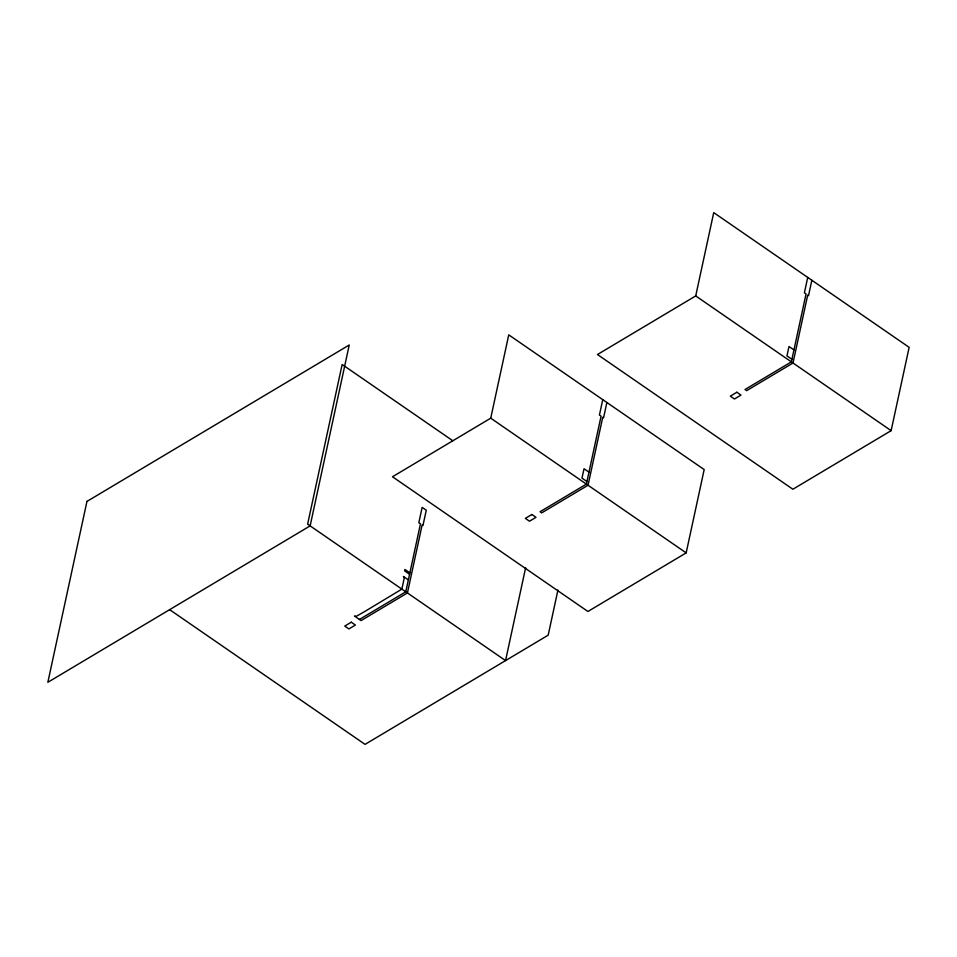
<?xml version="1.0" encoding="UTF-8"?>
<svg xmlns="http://www.w3.org/2000/svg" width="957" height="957" viewBox="0 0 957 957"><rect width="100%" height="100%" fill="white"/><g stroke="black" fill="none" stroke-linecap="round" stroke-linejoin="round"><path stroke-width="1.44" d="M490.738 418.173L508.753 334.854L704.185 469.576L686.169 552.883L587.921 611.475L392.49 476.765L490.738 418.173L686.169 552.883M525.644 567.704L505.559 660.593L307.628 524.149L342.151 364.485L452.817 440.77M557.943 590.038L548.182 635.173L365.06 744.379L169.64 609.657M602.754 399.655L599.429 415.015L601.08 416.151L586.39 484.11L540.035 511.744L541.686 512.88L588.041 485.247L602.731 417.288L603.556 417.862L606.882 402.502M695.715 295.928L713.731 212.621L909.15 347.343L891.134 430.65L792.886 489.242L597.467 354.521L695.715 295.928L891.134 430.65M807.72 277.422L804.406 292.782L806.057 293.919L791.367 361.866L745.013 389.511L746.663 390.647L793.006 363.014L807.708 295.055L808.533 295.629L811.847 280.269M359.425 619.454L405.78 591.821L420.47 523.862L418.819 522.725L422.145 507.366L426.272 510.213L422.946 525.572L422.121 524.998L407.431 592.957L361.076 620.591L354.485 616.045L356.231 616.32L364.39 611.726L401.856 589.117L404.261 578.016L403.411 576.449L408.364 579.87M793.939 349.927L788.999 346.506L786.965 355.896L791.918 359.306M588.974 472.16L584.021 468.751L581.988 478.129L586.94 481.55M409.871 572.872L404.931 569.463L404.62 570.862L409.572 574.272M86.955 501.42L47.85 682.293L310.128 525.883L349.233 345.01L86.955 501.42M351.267 622.206L344.759 626.081L348.886 628.928L355.394 625.041L351.267 622.206M531.877 514.495L525.369 518.371L529.496 521.218L536.004 517.33L531.877 514.495M736.854 392.25L730.347 396.138L734.474 398.985L740.981 395.097L736.854 392.25"/></g></svg>
